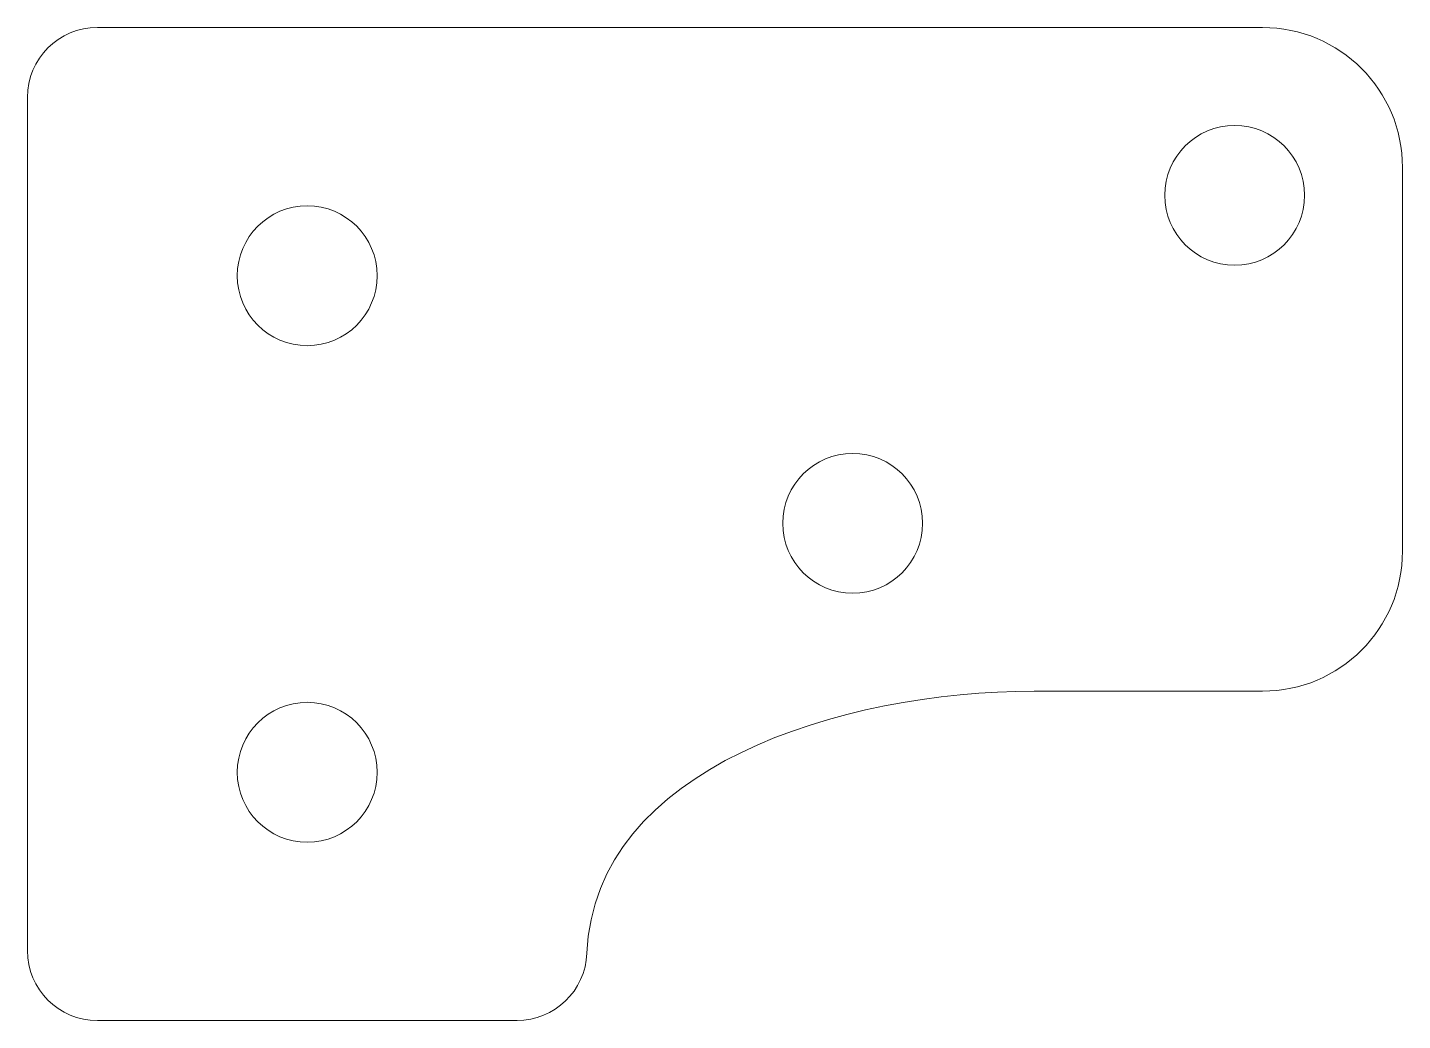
# Model space of a CAD drawing. Header units: millimetres. Extents: x 51 to 100.1, y -400 to -364.5.
import ezdxf

# ---------------------------------------------------------------- set-up
doc = ezdxf.new("R2010")
doc.units = ezdxf.units.MM

msp = doc.modelspace()

# ---------------------------------------------------------------- linework, layer by layer
at = {"color": 7, "linetype": 'Continuous', "lineweight": 15}
for p, q in [((95.144, -364.5), (53.488, -364.5)), ((50.988, -367), (50.988, -397.5)), ((100.144, -383.226), (100.144, -369.5)), ((86.974, -388.226), (95.144, -388.226)), ((53.488, -400), (68.488, -400))]:
    msp.add_line(p, q, dxfattribs=at)
for centre in [(94.144, -370.5), (60.988, -373.375), (80.488, -382.226), (60.988, -391.125)]:
    msp.add_circle(centre, 2.5, dxfattribs=at)
for centre, radius, start, end in [((53.488, -367), 2.5, 90, 180), ((95.144, -369.5), 5, 0, 90), ((95.144, -383.226), 5, 270, 0), ((53.488, -397.5), 2.5, 180, 270), ((68.488, -397.5), 2.5, 270, 357.7495)]:
    msp.add_arc(centre, radius, start, end, dxfattribs=at)
msp.add_open_spline([(70.986, -397.598), (71.248, -390.942), (80.12, -388.226), (86.974, -388.226)], degree=3, dxfattribs=at)

doc.saveas('drawing.dxf')
